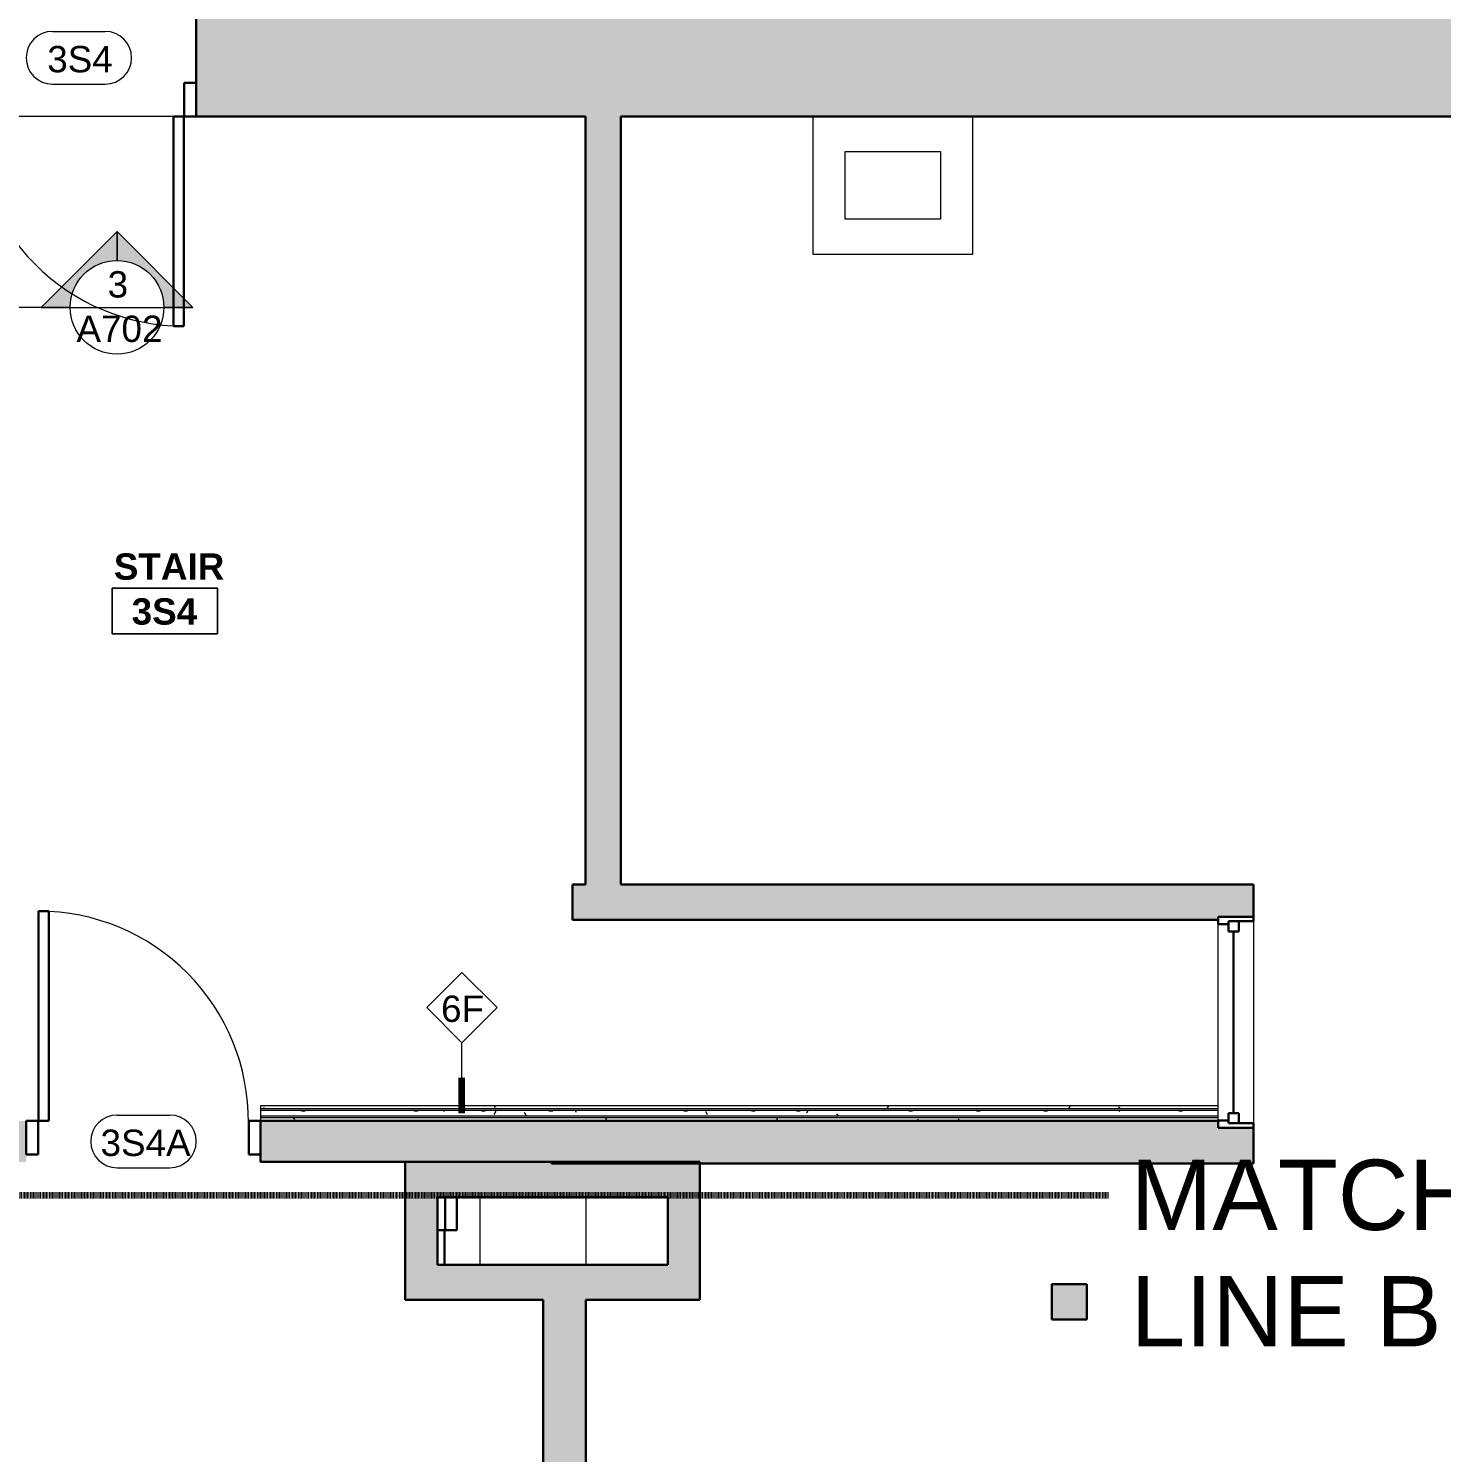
# Model space of a CAD drawing. Header units: inches. Extents: x -1176 to 1474, y -2632 to 978.
# Drawn here: x -849.2 to -607.9, y -211.9 to 31.3 of the extents above; entities that cross this region are included whole.
import ezdxf

# ---------------------------------------------------------------- set-up
doc = ezdxf.new("R2010")
doc.units = ezdxf.units.IN
doc.header["$MEASUREMENT"] = 0
doc.linetypes.add('Dash', pattern=[0.25, 0.125, -0.125])
for name, color, linetype, lineweight in [('A-ANNO-MATC', 214, 'Dash', 140), ('A-AREA-IDEN', 2, 'Continuous', 9), ('A-COLS', 52, 'Continuous', 18), ('A-DOOR', 31, 'Continuous', 18), ('A-DOOR-FRAM', 31, 'Continuous', 30), ('A-DOOR-IDEN', 31, 'Continuous', 9), ('A-GENM', 13, 'Continuous', 18), ('A-GLAZ', 151, 'Continuous', 18), ('A-WALL', 113, 'Continuous', 18), ('A-WALL-IDEN', 211, 'Continuous', 9), ('A-WALL-PATT', 111, 'Continuous', 18), ('G-ANNO-SYMB', 111, 'Continuous', 9), ('G-ANNO-TEXT', 231, 'Continuous', 9), ('I-WALL', 2, 'Continuous', 18)]:
    doc.layers.add(name, color=color, linetype=linetype, lineweight=lineweight)
doc.styles.add('Swis721 Lt BT', font='swissl.ttf', dxfattribs={"height": 4.5})
doc.styles.add('Swis721 Lt BT_3', font='swissl.ttf', dxfattribs={"height": 12})
doc.styles.add('Swis721 Lt BT_B', font='', dxfattribs={"height": 4.5})
doc.styles.get('Swis721 Lt BT_B').set_extended_font_data('Swis721 Lt BT', bold=True)
pattern_1 = [(0, (0, 0), (15.36, 3.84), [0.634, -10.886, 0.634, -10.886, -61.44]), (0, (0, 0), (15.36, 3.84), [-23.04, 0.634, -22.406, 0.634, -10.886, -26.88]), (0, (0, 0), (15.36, 3.84), [-57.6, 0.634, -7.046, 0.634, -18.566]), (120, (5.76, 1.92), (-11.005538, 11.38215), [0.634, -10.886, 0.634, -10.886, -61.44]), (120, (5.76, 1.92), (-11.005538, 11.38215), [-23.04, 0.634, -22.406, 0.634, -10.886, -26.88]), (120, (5.76, 1.92), (-11.005538, 11.38215), [-57.6, 0.634, -7.046, 0.634, -18.566]), (240, (7.68, 9.6), (-4.354462, -15.22215), [0.634, -10.886, 0.634, -10.886, -61.44]), (240, (7.68, 9.6), (-4.354462, -15.22215), [-23.04, 0.634, -22.406, 0.634, -10.886, -26.88]), (240, (7.68, 9.6), (-4.354462, -15.22215), [-57.6, 0.634, -7.046, 0.634, -18.566])]

# ---------------------------------------------------------------- blocks, each defined once
blk = doc.blocks.new('Double Hung - 36_ x 60_ 2-7095676-3rd Floor Construction')
at = {"layer": 'A-GLAZ', "color": 8, "lineweight": 30}
for p, q in [((-18, 3), (-17.25, 3)), ((-17.25, -1.25), (-17.25, 3)), ((17.25, -1.25), (17.25, 3)), ((18, 3), (17.25, 3)), ((-17.25, 0.5), (-17.25, -1.25)), ((-17.25, 0.5), (-15.5, 0.5)), ((-15.5, 0.5), (-15.5, -1.25)), ((15.5, 0.5), (15.5, -1.25)), ((17.25, 0.5), (15.5, 0.5)), ((17.25, 0.5), (17.25, -1.25)), ((-17.25, -1.25), (-15.5, -1.25)), ((-17.25, -1.25), (-16.75, -1.25)), ((-16.75, -3), (-16.75, -1.25)), ((-15.5, -0.375), (15.5, -0.375)), ((17.25, -1.25), (15.5, -1.25)), ((16.75, -1.25), (17.25, -1.25)), ((16.75, -1.25), (16.75, -3)), ((-16.75, -3), (-18, -3)), ((16.75, -3), (18, -3))]:
    blk.add_line(p, q, dxfattribs=at)
blk = doc.blocks.new('Single Flush - D13 3_ X 8_-8259286-3rd Floor Construction')
at = {"layer": 'A-DOOR', "lineweight": 30}
for p, q in [((16.15625, -10), (17.90625, -10)), ((16.15625, -45.8125), (16.15625, -10)), ((17.90625, -10), (17.90625, -45.8125)), ((17.90625, -45.8125), (16.15625, -45.8125))]:
    blk.add_line(p, q, dxfattribs=at)
at = {"layer": 'A-DOOR', "lineweight": 9}
blk.add_arc((17.90625, -10), 35.8125, 179.5, 270, dxfattribs=at)
at = {"layer": 'A-DOOR-FRAM'}
for p, q in [((-20, -4.25), (-20, -10)), ((-20, -4.25), (-18, -4.25)), ((-18, -4.25), (-18, -10)), ((18.000004, -4.25), (18.000004, -10)), ((18.000004, -4.25), (20.000004, -4.25)), ((20.000004, -4.25), (20.000004, -10)), ((-20, -10), (-18, -10)), ((18.000004, -10), (20.000004, -10))]:
    blk.add_line(p, q, dxfattribs=at)
blk = doc.blocks.new('Single Flush - D13 3_ X 8_-8249661-3rd Floor Construction')
at = {"layer": 'A-DOOR', "lineweight": 30}
for p, q in [((16.7, -5.5), (17.91, -5.5)), ((17.91, -5.5), (17.91, -11.43))]:
    blk.add_line(p, q, dxfattribs=at)
at = {"layer": 'A-DOOR-FRAM'}
for p, q in [((18, 0.14), (18, -5.5)), ((20, 0.14), (20, -5.5)), ((18, -5.5), (20, -5.5))]:
    blk.add_line(p, q, dxfattribs=at)
at = {"layer": 'A-GENM', "linetype": 'Dash', "lineweight": 9}
for p, q in [((17.87, -5.5), (17.91, -5.5)), ((17.91, -5.5), (17.91, -11.43))]:
    blk.add_line(p, q, dxfattribs=at)
blk = doc.blocks.new('Single Flush - D13 3_ X 8_-8259244-3rd Floor Construction')
at = {"layer": 'A-DOOR', "lineweight": 30}
for p, q in [((16.15625, -3.5), (17.90625, -3.5)), ((16.15625, -39.3125), (16.15625, -3.5)), ((17.90625, -3.5), (17.90625, -39.3125)), ((17.90625, -39.3125), (16.15625, -39.3125))]:
    blk.add_line(p, q, dxfattribs=at)
at = {"layer": 'A-DOOR', "lineweight": 9}
blk.add_arc((17.90625, -3.5), 35.8125, 179.5, 270, dxfattribs=at)
at = {"layer": 'A-DOOR-FRAM'}
for p, q in [((-20, 2.25), (-20, -3.5)), ((-20, 2.25), (-18, 2.25)), ((-18, 2.25), (-18, -3.5)), ((18.000004, 2.25), (18.000004, -3.5)), ((18.000004, 2.25), (20.000004, 2.25)), ((20.000004, 2.25), (20.000004, -3.5)), ((-20, -3.5), (-18, -3.5)), ((18.000004, -3.5), (20.000004, -3.5))]:
    blk.add_line(p, q, dxfattribs=at)
blk = doc.blocks.new('Door Tag - Door Tag-41184-3rd Floor Construction')
at = {"layer": 'A-DOOR-IDEN'}
for p, q in [((-0.09375, 0.09375), (0.09375, 0.09375)), ((-0.09375, -0.09375), (0.09375, -0.09375))]:
    blk.add_line(p, q, dxfattribs=at)
for centre, start, end in [((-0.09375, 0), 90, 270), ((0.09375, 0), 270, 90)]:
    blk.add_arc(centre, 0.09375, start, end, dxfattribs=at)
blk = doc.blocks.new('Room Tag - Room Name and Number-3379422-3rd Floor Construction')
at = {"layer": 'A-AREA-IDEN'}
for p, q in [((-0.1881, -0.1636), (-0.1881, -0.0018)), ((-0.1881, -0.0018), (0.1869, -0.0018)), ((0.1869, -0.0018), (-0.1881, -0.0018)), ((-0.1881, -0.0018), (-0.1881, -0.1636)), ((0.1869, -0.0018), (0.1869, -0.1636)), ((0.1869, -0.1636), (0.1869, -0.0018)), ((0.1869, -0.1636), (-0.1881, -0.1636)), ((-0.1881, -0.1636), (0.1869, -0.1636))]:
    blk.add_line(p, q, dxfattribs=at)
blk = doc.blocks.new('Section - Section Head - Filled-1367765-3rd Floor Construction')
at = {"layer": 'G-ANNO-SYMB'}
h = blk.add_hatch(color=256, dxfattribs=at)
edge = h.paths.add_edge_path(flags=0)
edge.add_line((-0.5202, 0), (-0.25, 0.2702))
edge.add_line((-0.25, 0.2702), (-0.25, 0.1667))
edge.add_arc((-0.25, 0), 0.1667, 90, 180)
edge.add_line((-0.4167, 0), (-0.5202, 0))
h = blk.add_hatch(color=256, dxfattribs=at)
edge = h.paths.add_edge_path(flags=0)
edge.add_line((0.0202, 0), (-0.0833, 0))
edge.add_arc((-0.25, 0), 0.1667, 0, 90)
edge.add_line((-0.25, 0.1667), (-0.25, 0.2702))
edge.add_line((-0.25, 0.2702), (0.0202, 0))
for p, q in [((-0.25, 0.2702), (-0.5202, 0)), ((-0.25, 0.2702), (-0.5202, 0)), ((-0.25, 0.2702), (0.0202, 0)), ((-0.25, 0.1667), (-0.25, 0.2702)), ((0.0202, 0), (-0.25, 0.2702)), ((-0.25, 0.2702), (-0.25, 0.1667)), ((-0.5202, 0), (-0.4167, 0)), ((-0.0833, 0), (0.0202, 0)), ((-0.5202, 0), (-0.4167, 0)), ((-0.4167, 0), (-0.5202, 0)), ((0.0202, 0), (-0.0833, 0)), ((-0.0833, 0), (0.0202, 0))]:
    blk.add_line(p, q, dxfattribs=at)
for start, end in [(0, 180), (360, 180), (90, 180), (0, 90), (180, 360)]:
    blk.add_arc((-0.25, 0), 0.1667, start, end, dxfattribs=at)
blk = doc.blocks.new('Wall Tag - 1_4_-62626-3rd Floor Construction')
at = {"layer": 'A-WALL-IDEN'}
for p, q in [((-0.125, 0), (0, 0.125)), ((0, 0.125), (0.125, 0)), ((-0.125, 0), (0, -0.125)), ((0, -0.125), (0.125, 0))]:
    blk.add_line(p, q, dxfattribs=at)

msp = doc.modelspace()

# ---------------------------------------------------------------- hatches: boundary and pattern name
at = {"layer": 'A-COLS'}
msp.add_hatch(color=250, dxfattribs=at).paths.add_polyline_path([(-674.48, -189.19), (-668.48, -189.19), (-668.48, -183.19), (-674.48, -183.19)], flags=0)
at = {"layer": 'A-WALL-PATT', "lineweight": 9}
h = msp.add_hatch(color=7, dxfattribs=at)
h.paths.add_polyline_path([(-809.61, 16.25), (-590.07, 16.25), (-590.07, 36.25), (-809.61, 36.25), (-809.61, 34.47), (-811.87, 34.47), (-811.87, 36.25), (-820.56, 36.25), (-820.56, 16.25), (-811.87, 16.25)], flags=0)
h.paths.add_polyline_path([(-1015.06, 16.25), (-860.56, 16.25), (-860.56, 36.25), (-1015.06, 36.25), (-1015.06, 26.67)], flags=0)
for points in [[(-754.06, -114.93), (-748.06, -114.93), (-748.06, 16.25), (-754.06, 16.25), (-754.06, -42.42)], [(-756.29, -120.93), (-646.06, -120.93), (-646.06, -120.45), (-640.06, -120.45), (-640.06, -114.93), (-756.29, -114.93)], [(-646.06, -162.54), (-646.06, -155.29), (-759.9, -155.29), (-759.9, -162.54)], [(-646.06, -162.54), (-640.06, -162.54), (-640.06, -156.45), (-646.06, -156.45)], [(-734.53, -168.29), (-734.53, -162.29), (-784.84, -162.29), (-784.84, -168.29), (-740.03, -168.29)], [(-779.34, -179.86), (-779.34, -168.29), (-784.84, -168.29), (-784.84, -179.86)], [(-734.53, -179.86), (-734.53, -168.29), (-740.03, -168.29), (-740.03, -179.86)], [(-761.29, -185.86), (-734.53, -185.86), (-734.53, -179.86), (-784.84, -179.86), (-784.84, -185.86)], [(-761.29, -351.54), (-754.04, -351.54), (-754.04, -185.86), (-761.29, -185.86), (-761.29, -226.65)]]:
    msp.add_hatch(color=7, dxfattribs=at).paths.add_polyline_path(points, flags=0)
h = msp.add_hatch(dxfattribs=at)
h.set_pattern_fill('FP_1', color=256, style=0, pattern_type=2)
h.set_pattern_definition(pattern_1)
h.paths.add_polyline_path([(-809.53, -153.2), (-646.06, -153.2), (-646.06, -152.7), (-809.53, -152.7)], flags=0)
h = msp.add_hatch(color=7, dxfattribs=at)
h.paths.add_polyline_path([(-809.53, -162.29), (-759.9, -162.29), (-759.9, -155.29), (-809.53, -155.29)], flags=0)
h.paths.add_polyline_path([(-1020.29, -162.29), (-849.53, -162.29), (-849.53, -155.29), (-1010.79, -155.29), (-1010.79, -156.61), (-1020.29, -156.61)], flags=0)
h = msp.add_hatch(dxfattribs=at)
h.set_pattern_fill('FP_1', color=256, style=0, pattern_type=2)
h.set_pattern_definition(pattern_1)
h.paths.add_polyline_path([(-646.06, -154.45), (-646.06, -153.45), (-809.53, -153.45), (-809.53, -154.45), (-761.29, -154.45)], flags=0)
h = msp.add_hatch(dxfattribs=at)
h.set_pattern_fill('FP_1', color=256, style=0, pattern_type=2)
h.set_pattern_definition(pattern_1)
h.paths.add_polyline_path([(-646.06, -155.2), (-646.06, -154.7), (-809.53, -154.7), (-809.53, -155.2), (-761.29, -155.2)], flags=0)

# ---------------------------------------------------------------- linework, layer by layer
at = {"layer": 'A-ANNO-MATC'}
msp.add_line((-1047.65, -167.98), (-664.65, -167.98), dxfattribs=at)
at = {"layer": 'A-COLS', "color": 8, "lineweight": 30}
for p, q in [((-668.48, -183.19), (-674.48, -183.19)), ((-674.48, -183.19), (-674.48, -189.19)), ((-668.48, -189.19), (-668.48, -183.19)), ((-674.48, -189.19), (-668.48, -189.19))]:
    msp.add_line(p, q, dxfattribs=at)
at = {"layer": 'A-WALL', "color": 8, "lineweight": 30}
for p, q in [((-820.56, 36.25), (-820.56, 16.25)), ((-820.56, 16.25), (-754.06, 16.25)), ((-754.06, 16.25), (-754.06, -114.93)), ((-748.06, -114.93), (-748.06, 16.25)), ((-570.07, 16.25), (-748.06, 16.25)), ((-754.06, -114.93), (-756.29, -114.93)), ((-756.29, -114.93), (-756.29, -120.93)), ((-640.06, -114.93), (-748.06, -114.93)), ((-640.06, -120.45), (-640.06, -114.93)), ((-756.29, -120.93), (-646.06, -120.93)), ((-646.06, -120.93), (-646.06, -120.45)), ((-646.06, -120.45), (-640.06, -120.45)), ((-759.9, -155.29), (-809.53, -155.29)), ((-809.53, -155.29), (-809.53, -162.29)), ((-640.06, -156.45), (-646.06, -156.45)), ((-640.06, -162.54), (-640.06, -156.45)), ((-734.53, -162.29), (-809.53, -162.29)), ((-784.84, -162.29), (-784.84, -168.29)), ((-734.53, -168.29), (-734.53, -162.29)), ((-646.06, -162.54), (-640.06, -162.54)), ((-779.34, -168.29), (-740.03, -168.29)), ((-784.84, -179.86), (-784.84, -185.86)), ((-740.03, -179.86), (-779.34, -179.86)), ((-734.53, -185.86), (-734.53, -179.86)), ((-784.84, -185.86), (-761.29, -185.86)), ((-754.04, -185.86), (-734.53, -185.86))]:
    msp.add_line(p, q, dxfattribs=at)
at = {"layer": 'A-WALL', "lineweight": 9}
for p, q in [((-820.56, 16.25), (-860.56, 16.25)), ((-646.06, -152.7), (-646.06, -120.93)), ((-640.06, -120.45), (-640.06, -156.45)), ((-646.06, -155.29), (-646.06, -155.2)), ((-772.04, -179.86), (-772.04, -168.29)), ((-754.04, -168.29), (-754.04, -179.86))]:
    msp.add_line(p, q, dxfattribs=at)
at = {"layer": 'A-WALL'}
for p, q in [((-715.24, 16.25), (-715.24, 10.25)), ((-687.98, 10.25), (-687.98, 16.25)), ((-709.74, 10.25), (-693.48, 10.25)), ((-715.24, -1.31), (-715.24, -7.31)), ((-693.48, -1.31), (-709.74, -1.31)), ((-687.98, -7.31), (-687.98, -1.31)), ((-715.24, -7.31), (-687.98, -7.31)), ((-809.53, -153.2), (-646.06, -153.2)), ((-809.53, -153.45), (-646.06, -153.45)), ((-809.53, -154.45), (-646.06, -154.45)), ((-809.53, -154.7), (-646.06, -154.7))]:
    msp.add_line(p, q, dxfattribs=at)
at = {"layer": 'A-WALL-IDEN'}
msp.add_line((-775.16, -153.95), (-775.16, -141.95), dxfattribs=at)
at = {"layer": 'A-WALL-IDEN', "lineweight": 90}
msp.add_line((-775.16, -153.95), (-775.16, -147.95), dxfattribs=at)
at = {"layer": 'G-ANNO-SYMB'}
for p, q in [((-846.05, -16.37), (-1020.02, -16.37)), ((-842.05, -16.37), (-826.05, -16.37))]:
    msp.add_line(p, q, dxfattribs=at)
at = {"layer": 'I-WALL'}
for p, q in [((-715.24, 10.25), (-715.24, -1.31)), ((-709.74, -1.31), (-709.74, 10.25)), ((-693.48, 10.25), (-693.48, -1.31)), ((-687.98, -1.31), (-687.98, 10.25)), ((-646.06, -152.7), (-809.53, -152.7)), ((-809.53, -152.7), (-809.53, -155.2)), ((-646.06, -155.2), (-646.06, -152.7)), ((-809.53, -155.2), (-646.06, -155.2))]:
    msp.add_line(p, q, dxfattribs=at)
at = {"layer": 'I-WALL', "color": 8, "lineweight": 30}
for p, q in [((-646.06, -155.29), (-759.9, -155.29)), ((-646.06, -156.45), (-646.06, -155.29)), ((-759.9, -162.29), (-759.9, -162.54)), ((-759.9, -162.54), (-646.06, -162.54)), ((-784.84, -168.29), (-784.84, -179.86)), ((-779.34, -179.86), (-779.34, -168.29)), ((-740.03, -168.29), (-740.03, -179.86)), ((-734.53, -179.86), (-734.53, -168.29)), ((-761.29, -185.86), (-761.29, -358.79)), ((-754.04, -351.54), (-754.04, -185.86))]:
    msp.add_line(p, q, dxfattribs=at)

# ---------------------------------------------------------------- block references
at = {"layer": 'A-AREA-IDEN', "xscale": 47.99999999999997, "yscale": 47.99999999999997, "zscale": 47.99999999999997}
msp.add_blockref('Room Tag - Room Name and Number-3379422-3rd Floor Construction', (-825.85, -64.24), dxfattribs=at)
at = {"layer": 'A-DOOR'}
for name, p in [('Single Flush - D13 3_ X 8_-8259286-3rd Floor Construction', (-840.56, 26.25)), ('Single Flush - D13 3_ X 8_-8249661-3rd Floor Construction', (-796.04, -168.43))]:
    msp.add_blockref(name, p, dxfattribs=at)
at = {"layer": 'A-DOOR', "rotation": 180}
msp.add_blockref('Single Flush - D13 3_ X 8_-8259244-3rd Floor Construction', (-829.53, -158.79), dxfattribs=at)
at = {"layer": 'A-DOOR-IDEN', "xscale": 47.99999999999997, "yscale": 47.99999999999997, "zscale": 47.99999999999997}
for p in [(-840.56, 26.25), (-829.53, -158.79)]:
    msp.add_blockref('Door Tag - Door Tag-41184-3rd Floor Construction', p, dxfattribs=at)
at = {"layer": 'A-GLAZ', "rotation": 269.9999999999999}
msp.add_blockref('Double Hung - 36_ x 60_ 2-7095676-3rd Floor Construction', (-643.06, -138.45), dxfattribs=at)
at = {"layer": 'A-WALL-IDEN', "xscale": 47.99999999999997, "yscale": 47.99999999999997, "zscale": 47.99999999999997}
msp.add_blockref('Wall Tag - 1_4_-62626-3rd Floor Construction', (-775.16, -135.95), dxfattribs=at)
at = {"layer": 'G-ANNO-SYMB', "extrusion": (0, 0, -1), "xscale": 47.99999999999997, "yscale": 47.99999999999997, "zscale": 47.99999999999997}
msp.add_blockref('Section - Section Head - Filled-1367765-3rd Floor Construction', (846.05, -16.37), dxfattribs=at)

# ---------------------------------------------------------------- texts
at = {"layer": 'A-AREA-IDEN', "char_height": 4.5, "attachment_point": 1, "style": 'Swis721 Lt BT_B'}
for s, insert, width in [('STAIR', (-834.59, -58.38), 21.0585), ('3S4', (-831.55, -66.04), 13.332)]:
    msp.add_mtext(s, dxfattribs=dict(at, insert=insert, width=width))
at = {"layer": 'A-DOOR-IDEN', "char_height": 4.5, "attachment_point": 1, "style": 'Swis721 Lt BT'}
for s, insert, width in [('3S4', (-845.96, 28.27), 12.8775), ('3S4A', (-836.86, -156.78), 17.574)]:
    msp.add_mtext(s, dxfattribs=dict(at, insert=insert, width=width))
at = {"layer": 'A-WALL-IDEN', "insert": (-778.73, -133.89), "char_height": 4.5, "width": 8.484, "attachment_point": 1, "style": 'Swis721 Lt BT'}
msp.add_mtext('6F', dxfattribs=at)
at = {"layer": 'G-ANNO-SYMB', "char_height": 4.5, "attachment_point": 1, "style": 'Swis721 Lt BT'}
for s, insert, width in [('3', (-835.65, -10.19), 4.0905), ('A702', (-840.97, -17.78), 16.968)]:
    msp.add_mtext(s, dxfattribs=dict(at, insert=insert, width=width))
at = {"layer": 'G-ANNO-TEXT', "color": 7, "char_height": 12, "attachment_point": 1, "style": 'Swis721 Lt BT_3'}
for s, insert, width in [('MATCH ', (-661.03, -161.92), 73.1745), ('LINE B', (-661.03, -181.8), 59.691)]:
    msp.add_mtext(s, dxfattribs=dict(at, insert=insert, width=width))

doc.saveas('drawing.dxf')
